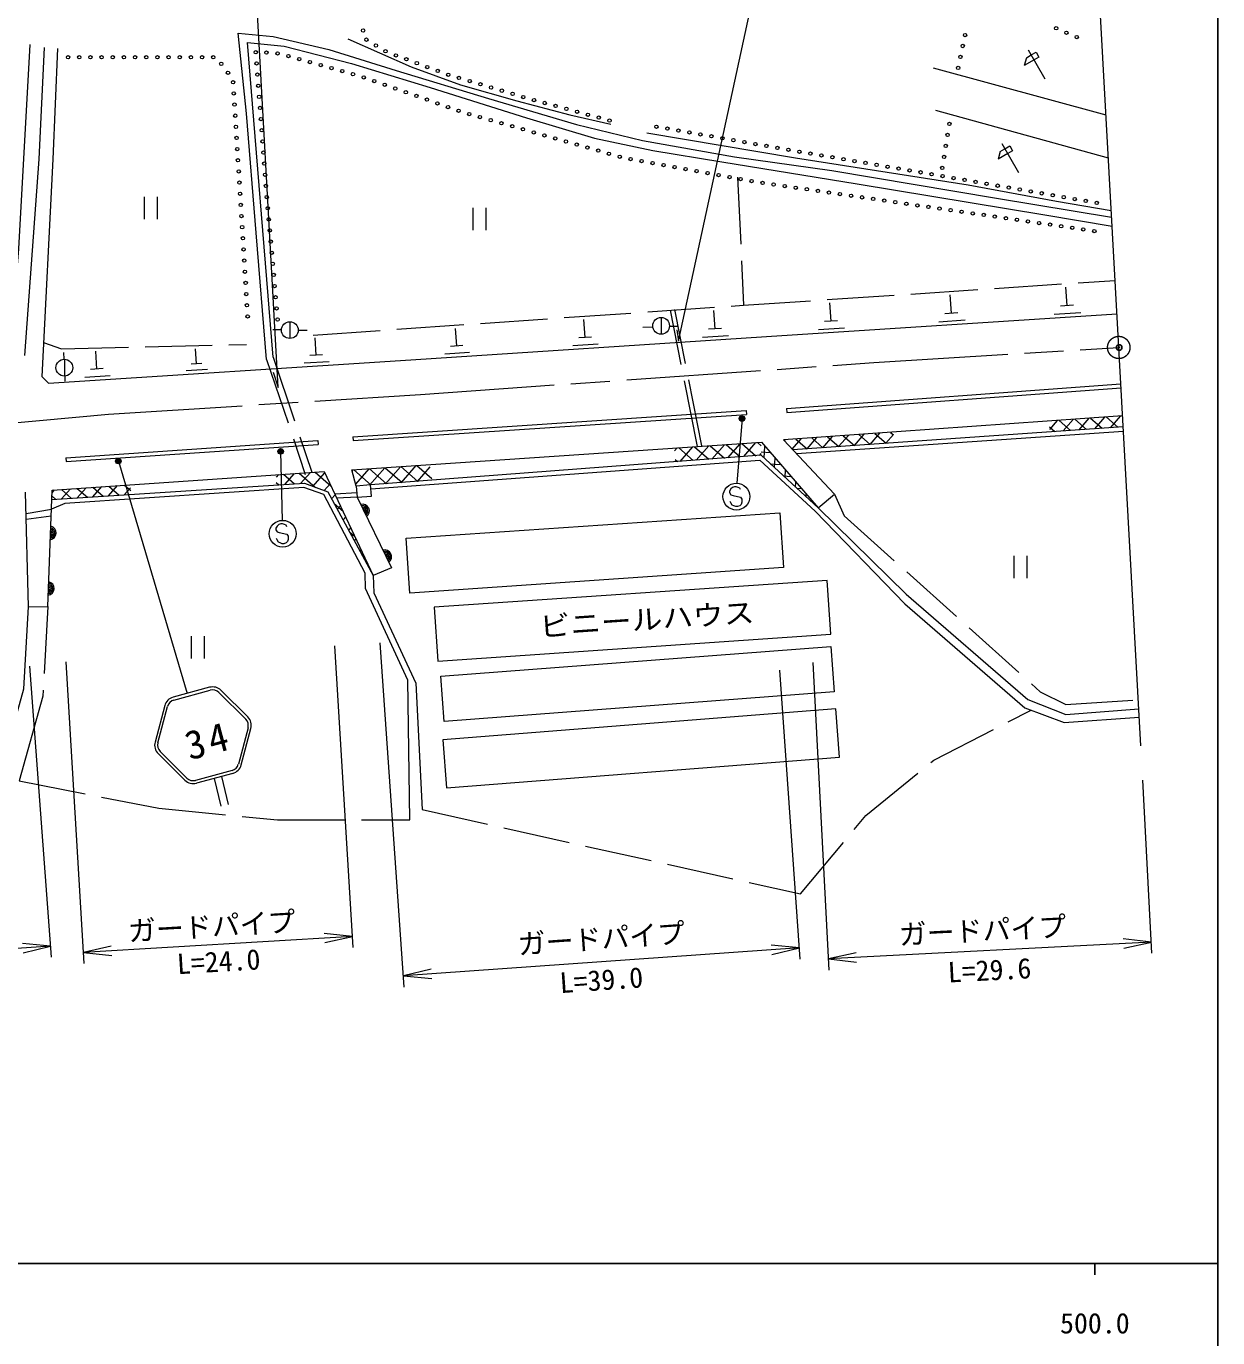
# Model space of a CAD drawing. Units: millimetres, scale not verified. Extents: x 40000 to 680000, y 20000 to 380000.
# Drawn here: x 472365 to 579000, y 198357 to 315758 of the extents above; entities that cross this region are included whole.
import ezdxf
from ezdxf.enums import TextEntityAlignment as Align

# ---------------------------------------------------------------- set-up
doc = ezdxf.new("R2010")
doc.units = ezdxf.units.MM
doc.header["$LTSCALE"] = 1000
doc.header["$PDMODE"] = 32
doc.header["$PDSIZE"] = 500
doc.linetypes.add('CHAIN', pattern=[18.5, 12, -1.5, 3.5, -1.5])
doc.linetypes.add('DASHED', pattern=[7.5, 6, -1.5])
for name, color, linetype, lineweight in [('M-BGD', 7, 'Continuous', 13), ('M-BMK', 2, 'CHAIN', 13), ('M-BMK-OTRS', 5, 'Continuous', 13), ('M-STR-HTXT', 7, 'Continuous', 13), ('M-STR-STRC', 7, 'Continuous', 13), ('M-TTL-BAND', 7, 'Continuous', 25)]:
    doc.layers.add(name, color=color, linetype=linetype, lineweight=lineweight)
doc.layers.add('M-OTRS', color=6, linetype='Continuous')
doc.styles.add('ＭＳ ゴシック', font='')
doc.styles.get('ＭＳ ゴシック').set_extended_font_data('MS Gothic')

# ---------------------------------------------------------------- blocks, each defined once
blk = doc.blocks.new('open_arrow')
at = {"color": 0, "linetype": 'Continuous', "lineweight": -2}
blk.add_lwpolyline([(7.5, 1.25), (0, 0), (7.5, -1.25)], dxfattribs=at)

msp = doc.modelspace()

# ---------------------------------------------------------------- hatches: boundary and pattern name
at = {"layer": 'M-BGD'}
h = msp.add_hatch(dxfattribs=at)
h.set_pattern_fill('USER', color=256, style=0, pattern_type=2)
h.set_pattern_definition([(49.06, (565479, 279879), (-755.4, 655.26), []), (139.06, (565479, 279879), (-655.26, -755.4), [])])
h.paths.add_polyline_path([(563872, 280407), (570478, 280876), (570532, 279902), (564000, 279447)])
h = msp.add_hatch(dxfattribs=at)
h.set_pattern_fill('USER', color=256, style=0, pattern_type=2)
h.set_pattern_definition([(49.06, (542249, 277932), (-755.4, 655.26), []), (139.06, (542249, 277932), (-655.26, -755.4), [])])
h.paths.add_polyline_path([(540140, 278722), (549933, 279418), (550105, 278479), (540964, 277843)])
h = msp.add_hatch(dxfattribs=at)
h.set_pattern_fill('USER', color=256, style=0, pattern_type=2)
h.set_pattern_definition([(48.875, (531438, 277426), (-753.27, 657.71), []), (138.875, (531438, 277426), (-657.71, -753.27), [])])
h.paths.add_polyline_path([(530368, 277992), (538153, 278519), (538136, 277351), (530446, 276767)])
h = msp.add_hatch(dxfattribs=at)
h.set_pattern_fill('USER', color=256, style=0, pattern_type=2)
h.set_pattern_definition([(355.896, (538433, 277635), (71.57, 997.44), []), (85.896, (538433, 277635), (-997.44, 71.57), [])])
h.paths.add_polyline_path([(538153, 278519), (543226, 272662), (538136, 277351)])
h = msp.add_hatch(dxfattribs=at)
h.set_pattern_fill('USER', color=256, style=0, pattern_type=2)
h.set_pattern_definition([(48.932, (497329, 275293), (-753.93, 656.955), []), (138.932, (497329, 275293), (-656.955, -753.93), [])])
h.paths.add_polyline_path([(494767, 275618), (499034, 275911), (503426, 266603), (499347, 274081), (497256, 274848), (494715, 274683)])
h = msp.add_hatch(dxfattribs=at)
h.set_pattern_fill('USER', color=256, style=0, pattern_type=2)
h.set_pattern_definition([(48.875, (503813, 275503), (-753.27, 657.7), []), (138.875, (503813, 275503), (-657.7, -753.27), [])])
h.paths.add_polyline_path([(501514, 276038), (508475, 276509), (508670, 275114), (501903, 274589)])
h = msp.add_hatch(dxfattribs=at)
h.set_pattern_fill('USER', color=256, style=0, pattern_type=2)
h.set_pattern_definition([(48.932, (475941, 273922), (-753.93, 656.96), []), (138.932, (475941, 273922), (-656.96, -753.93), [])])
h.paths.add_polyline_path([(474683, 274237), (481683, 274719), (481752, 273843), (474651, 273383)])

# ---------------------------------------------------------------- linework, layer by layer
for p, q in [((473512, 303849), (474000, 313855)), ((563555, 311021), (562055, 313619)), ((563555, 311021), (562055, 313619)), ((561872, 312936), (561689, 312253)), ((561872, 312936), (561689, 312253)), ((562555, 312753), (561689, 312253)), ((562555, 312753), (561689, 312253)), ((561872, 312936), (562305, 313186)), ((561872, 312936), (562305, 313186)), ((562305, 313186), (562738, 313436)), ((562305, 313186), (562738, 313436)), ((562988, 313003), (562555, 312753)), ((562988, 313003), (562555, 312753)), ((562738, 313436), (562988, 313003)), ((562738, 313436), (562988, 313003)), ((553525, 312042), (568985, 307828)), ((553734, 308242), (569198, 303986)), ((559519, 304543), (559336, 303860)), ((559519, 304543), (559336, 303860)), ((560202, 304360), (559336, 303860)), ((560202, 304360), (559336, 303860)), ((559519, 304543), (559952, 304793)), ((559519, 304543), (559952, 304793)), ((561202, 302628), (559702, 305226)), ((561202, 302628), (559702, 305226)), ((559952, 304793), (560385, 305043)), ((559952, 304793), (560385, 305043)), ((560635, 304610), (560202, 304360)), ((560635, 304610), (560202, 304360)), ((560385, 305043), (560635, 304610)), ((560385, 305043), (560635, 304610)), ((472249, 286288), (473512, 303849)), ((482908, 300484), (482908, 298484)), ((484108, 298484), (484108, 300484)), ((512323, 299504), (512323, 297504)), ((513523, 297504), (513523, 299504)), ((565509, 290746), (565400, 292412)), ((555162, 290067), (555054, 291721)), ((534008, 288675), (533902, 290300)), ((544390, 289359), (544283, 291001)), ((555752, 290105), (554571, 290028)), ((566745, 290110), (564365, 289955)), ((566104, 290785), (564914, 290708)), ((495957, 289306), (495957, 287806)), ((522374, 287903), (522270, 289495)), ((527541, 288823), (528419, 288843)), ((529180, 289692), (529180, 288192)), ((529932, 288918), (530699, 288918)), ((544976, 289397), (543803, 289321)), ((556390, 289435), (554026, 289281)), ((495210, 288579), (494435, 288579)), ((496713, 288564), (497519, 288564)), ((498314, 286322), (498214, 287873)), ((510889, 287140), (510788, 288700)), ((522943, 287940), (521805, 287866)), ((535215, 288054), (532893, 287903)), ((534589, 288713), (533428, 288637)), ((545608, 288732), (543263, 288579)), ((475704, 286558), (475719, 285944)), ((478687, 285072), (478585, 286661)), ((487601, 285536), (487515, 286867)), ((512047, 286544), (509819, 286399)), ((511446, 287176), (510332, 287104)), ((523556, 287294), (521281, 287146)), ((475776, 285945), (475776, 284445)), ((488076, 285567), (487125, 285506)), ((499465, 285729), (497249, 285586)), ((498868, 286358), (497760, 286287)), ((475808, 284441), (475818, 283987)), ((479866, 284464), (477596, 284318)), ((479254, 285109), (478120, 285035)), ((488588, 285027), (486687, 284904)), ((540395, 281539), (570320, 283735)), ((540421, 281190), (570346, 283386)), ((501603, 279011), (536805, 281365)), ((501627, 278662), (536828, 281016)), ((536805, 281365), (536828, 281016)), ((540395, 281539), (540421, 281190)), ((570532, 279902), (540964, 277843)), ((541286, 277500), (570553, 279523)), ((475910, 277137), (498466, 278662)), ((475934, 276788), (498489, 278313)), ((498466, 278662), (498489, 278313)), ((501603, 279011), (501627, 278662)), ((475910, 277137), (475934, 276788)), ((535423, 274339), (535293, 274153)), ((535293, 274153), (535293, 274016)), ((535293, 274016), (535425, 273813)), ((535563, 274472), (535423, 274339)), ((535425, 273813), (535617, 273751)), ((535755, 274539), (535563, 274472)), ((535617, 273751), (536281, 273616)), ((535895, 274539), (535755, 274539)), ((536079, 274477), (535895, 274539)), ((536222, 274407), (536079, 274477)), ((536281, 274280), (536222, 274407)), ((536281, 273616), (536405, 273425)), ((535425, 273095), (535361, 273219)), ((535555, 272898), (535425, 273095)), ((535690, 272828), (535555, 272898)), ((535876, 272763), (535690, 272828)), ((536022, 272763), (535876, 272763)), ((536216, 272825), (536022, 272763)), ((536348, 272960), (536216, 272825)), ((536408, 273149), (536348, 272960)), ((536405, 273425), (536408, 273149)), ((495152, 271214), (494960, 271147)), ((495292, 271214), (495152, 271214)), ((495476, 271152), (495292, 271214)), ((494820, 271015), (494690, 270828)), ((494690, 270828), (494690, 270691)), ((494690, 270691), (494822, 270488)), ((494960, 271147), (494820, 271015)), ((494822, 270488), (495014, 270426)), ((495014, 270426), (495678, 270291)), ((495619, 271082), (495476, 271152)), ((495678, 270955), (495619, 271082)), ((495678, 270291), (495802, 270100)), ((495802, 270100), (495805, 269824)), ((494823, 269770), (494758, 269895)), ((494952, 269573), (494823, 269770)), ((495087, 269503), (494952, 269573)), ((495273, 269438), (495087, 269503)), ((495419, 269438), (495273, 269438)), ((495613, 269501), (495419, 269438)), ((495746, 269636), (495613, 269501)), ((495805, 269824), (495746, 269636)), ((560740, 268365), (560740, 266365)), ((561940, 266365), (561940, 268365)), ((487125, 261147), (487125, 259147)), ((488325, 259147), (488325, 261147)), ((473865, 255801), (471738, 248201))]:
    msp.add_line(p, q, dxfattribs=at)
at = {"layer": 'M-BGD', "linetype": 'DASHED'}
for p, q in [((536019, 302238), (536568, 290786)), ((532433, 278132), (530018, 290332)), ((532825, 278209), (530410, 290410)), ((493881, 285936), (497341, 275643)), ((494450, 286127), (497910, 275834)), ((501953, 274000), (499999, 273866)), ((501987, 273590), (500171, 273502)), ((472359, 272127), (474620, 272520)), ((472371, 271648), (474598, 271925)), ((474299, 263814), (473865, 255801))]:
    msp.add_line(p, q, dxfattribs=at)
at = {"layer": 'M-BGD'}
for points in [[(493881, 285936), (492946, 297257), (492074, 307959), (491342, 315152), (494456, 314827), (499453, 313688), (505473, 311782), (513747, 309296), (521602, 306949), (527529, 305531), (535756, 304067), (544471, 302835), (559206, 300372), (569494, 298653)], [(501154, 314638), (506802, 312128), (511229, 310525), (516284, 309095), (521025, 307840), (524686, 307004)], [(470907, 286035), (471708, 295831), (472728, 314134)], [(475159, 313754), (474741, 303871), (473765, 284401), (474358, 283808), (506779, 285900), (538617, 287975), (569972, 290020)], [(494450, 286127), (492179, 314301), (495440, 313967), (501471, 312433), (508513, 310272), (517124, 307553), (523225, 305740), (528431, 304636), (534613, 303614), (546721, 301662), (563525, 298873), (569538, 297849)], [(527893, 306202), (541210, 303971), (556654, 301566), (564568, 300102), (569459, 299275)], [(570478, 280876), (540140, 278722), (544690, 273865), (545579, 271925)], [(501903, 274589), (501514, 276038), (538153, 278519), (543226, 272662), (544690, 273865)], [(543226, 272662), (538136, 277351), (503189, 274697)], [(472556, 263779), (474299, 263814), (474683, 274237), (499034, 275911), (503426, 266603)], [(503219, 274336), (538019, 276910), (542970, 272337)], [(474651, 273383), (497256, 274848), (499347, 274081), (503426, 266603), (503461, 265052), (507226, 256964), (507784, 245634)], [(469837, 248161), (472138, 256458), (472556, 263779), (472314, 274062)], [(506704, 244728), (506529, 257208), (502729, 265435), (502694, 266795), (498999, 273837), (497221, 274464), (475816, 273035), (474620, 272520)], [(501987, 273590), (505064, 267276), (503426, 266603)], [(543226, 272662), (551113, 264914), (561990, 255502), (565401, 254154), (571930, 254668)], [(542970, 272337), (550991, 264060), (561729, 254752), (565250, 253428), (571971, 253923)]]:
    msp.add_lwpolyline(points, dxfattribs=at)
at = {"layer": 'M-BGD', "linetype": 'DASHED'}
for points in [[(498055, 288118), (536568, 290786), (569806, 293008)], [(473918, 287457), (475513, 286889), (492072, 287273)], [(545579, 271925), (563114, 256185), (565415, 255034), (571885, 255472)], [(507784, 245634), (541657, 238091), (547514, 245099), (553580, 250066), (562297, 254539)], [(471738, 248201), (484240, 245756), (494856, 244711), (506704, 244728)]]:
    msp.add_lwpolyline(points, dxfattribs=at)
at = {"layer": 'M-BGD'}
for points in [[(503189, 274697), (501903, 274589), (501987, 273590), (503273, 273698)], [(506361, 269922), (539816, 272200), (540150, 267300), (506695, 265022)], [(544054, 266150), (508879, 263744), (509209, 258920), (544384, 261326)], [(509472, 257574), (544368, 260223), (544676, 256174), (509779, 253524)], [(544821, 254646), (509646, 251891), (509983, 247583), (545159, 250338)]]:
    msp.add_lwpolyline(points, close=True, dxfattribs=at)
for centre, radius in [((502508, 315375), 150), ((502809, 314555), 150), ((556389, 314967), 150), ((564538, 315572), 150), ((565458, 315180), 150), ((566378, 314788), 150), ((492908, 313428), 150), ((493865, 313396), 150), ((494862, 313323), 150), ((503663, 314035), 150), ((504517, 313515), 150), ((556181, 313989), 150), ((476107, 312980), 150), ((477107, 312980), 150), ((478107, 312980), 150), ((479107, 312980), 150), ((480107, 312980), 150), ((481107, 312981), 150), ((482107, 312981), 150), ((483107, 312981), 150), ((484107, 312981), 150), ((485107, 312981), 150), ((486107, 312981), 150), ((487107, 312981), 150), ((488107, 312981), 150), ((489107, 312981), 150), ((489816, 312394), 150), ((492984, 312431), 150), ((495832, 313089), 150), ((496794, 312819), 150), ((497757, 312549), 150), ((498720, 312279), 150), ((505444, 313145), 150), ((506382, 312798), 150), ((507320, 312451), 150), ((555973, 313010), 150), ((490421, 311598), 150), ((493060, 311434), 150), ((499683, 312009), 150), ((500646, 311739), 150), ((501608, 311469), 150), ((502566, 311182), 150), ((508257, 312104), 150), ((509195, 311757), 150), ((510134, 311413), 150), ((511093, 311128), 150), ((555766, 312032), 150), ((490877, 310746), 150), ((493135, 310437), 150), ((503509, 310850), 150), ((504452, 310517), 150), ((505395, 310185), 150), ((506338, 309852), 150), ((512051, 310844), 150), ((513010, 310559), 150), ((513969, 310275), 150), ((514928, 309991), 150), ((490940, 309748), 150), ((491002, 308750), 150), ((493211, 309440), 150), ((507282, 309519), 150), ((508225, 309187), 150), ((509168, 308854), 150), ((515886, 309706), 150), ((516845, 309422), 150), ((517807, 309148), 150), ((518772, 308886), 150), ((519737, 308625), 150), ((491065, 307752), 150), ((493287, 308443), 150), ((493363, 307446), 150), ((510111, 308522), 150), ((511054, 308189), 150), ((512010, 307897), 150), ((512972, 307624), 150), ((520702, 308363), 150), ((521667, 308101), 150), ((522633, 307840), 150), ((523598, 307578), 150), ((491127, 306754), 150), ((493439, 306448), 150), ((513934, 307351), 150), ((514896, 307078), 150), ((515858, 306805), 150), ((516820, 306533), 150), ((524563, 307317), 150), ((528756, 306767), 150), ((529741, 306594), 150), ((530726, 306421), 150), ((554982, 307020), 150), ((491190, 305756), 150), ((493514, 305451), 150), ((517782, 306260), 150), ((518744, 305987), 150), ((519706, 305714), 150), ((520668, 305441), 150), ((521630, 305168), 150), ((531711, 306249), 150), ((532696, 306076), 150), ((533681, 305904), 150), ((534666, 305731), 150), ((535651, 305559), 150), ((536636, 305386), 150), ((537621, 305214), 150), ((554822, 306033), 150), ((491253, 304758), 150), ((493590, 304454), 150), ((522592, 304895), 150), ((523554, 304623), 150), ((524516, 304350), 150), ((525479, 304077), 150), ((538606, 305041), 150), ((539591, 304869), 150), ((540576, 304696), 150), ((541561, 304528), 150), ((542547, 304360), 150), ((543533, 304193), 150), ((544519, 304025), 150), ((554502, 304058), 150), ((554662, 305046), 150), ((491315, 303760), 150), ((491378, 302762), 150), ((493666, 303457), 150), ((526456, 303871), 150), ((527440, 303692), 150), ((528424, 303512), 150), ((529407, 303333), 150), ((530391, 303153), 150), ((531375, 302973), 150), ((532359, 302794), 150), ((545505, 303857), 150), ((546490, 303689), 150), ((547476, 303521), 150), ((548462, 303353), 150), ((549448, 303185), 150), ((550434, 303017), 150), ((551420, 302849), 150), ((554342, 303071), 150), ((491440, 301764), 150), ((493742, 302460), 150), ((533342, 302614), 150), ((534326, 302434), 150), ((535310, 302255), 150), ((536294, 302075), 150), ((537277, 301896), 150), ((538264, 301734), 150), ((539254, 301590), 150), ((552405, 302681), 150), ((553391, 302513), 150), ((554376, 302342), 150), ((555362, 302171), 150), ((556347, 301999), 150), ((557332, 301828), 150), ((558317, 301657), 150), ((491503, 300766), 150), ((493817, 301463), 150), ((493893, 300466), 150), ((540243, 301447), 150), ((541233, 301303), 150), ((542223, 301160), 150), ((543212, 301016), 150), ((544202, 300872), 150), ((545191, 300729), 150), ((546181, 300585), 150), ((547171, 300442), 150), ((559302, 301486), 150), ((560288, 301315), 150), ((561273, 301143), 150), ((562258, 300972), 150), ((563243, 300801), 150), ((564229, 300630), 150), ((565214, 300458), 150), ((491566, 299768), 150), ((493981, 299469), 150), ((548160, 300298), 150), ((549150, 300154), 150), ((550140, 300011), 150), ((551129, 299867), 150), ((552119, 299724), 150), ((553109, 299580), 150), ((554098, 299437), 150), ((555088, 299293), 150), ((566199, 300287), 150), ((567184, 300116), 150), ((568170, 299945), 150), ((491628, 298770), 150), ((494069, 298473), 150), ((556078, 299149), 150), ((557067, 299006), 150), ((558057, 298862), 150), ((559046, 298719), 150), ((560036, 298575), 150), ((561026, 298432), 150), ((562015, 298288), 150), ((563005, 298144), 150), ((491691, 297772), 150), ((494157, 297477), 150), ((563995, 298001), 150), ((564984, 297857), 150), ((565974, 297714), 150), ((566964, 297570), 150), ((567953, 297426), 150), ((491753, 296774), 150), ((491816, 295776), 150), ((494245, 296481), 150), ((491879, 294778), 150), ((494333, 295485), 150), ((491941, 293780), 150), ((494421, 294489), 150), ((494509, 293493), 150), ((492002, 292781), 150), ((494597, 292497), 150), ((492061, 291783), 150), ((494686, 291501), 150), ((492121, 290785), 150), ((494774, 290504), 150), ((492181, 289787), 150), ((494862, 289508), 150), ((495957, 288556), 750), ((529180, 288942), 750), ((475776, 285195), 750), ((536422, 280638), 250), ((536422, 280638), 200), ((536422, 280638), 150), ((536422, 280638), 100), ((536422, 280638), 50), ((536422, 280638), 20), ((480608, 276834), 250), ((495135, 277700), 250), ((495135, 277700), 200), ((495135, 277700), 150), ((495135, 277700), 100), ((495135, 277700), 50), ((495135, 277700), 20), ((480608, 276834), 200), ((480608, 276834), 150), ((480608, 276834), 100), ((480608, 276834), 50), ((480608, 276834), 20), ((535918, 273652), 1200), ((495315, 270327), 1200)]:
    msp.add_circle(centre, radius, dxfattribs=at)
for centre, radius, start, end in [((502464, 272360), 610, 306.36659, 105.58888), ((502464, 272360), 488, 309.00471, 102.95076), ((502464, 272360), 366, 313.46816, 98.48731), ((502464, 272360), 244, 322.77402, 89.18145), ((502464, 272360), 122, 0.35213, 51.60334), ((474432, 270399), 610, 278.28276, 77.50504), ((474432, 270399), 488, 280.92088, 74.86692), ((474432, 270399), 366, 285.38433, 70.40347), ((474432, 270399), 244, 294.69019, 61.09761), ((474432, 270399), 122, 332.2683, 23.5195), ((504453, 268277), 610, 306.36659, 105.58888), ((504453, 268277), 488, 309.00471, 102.95076), ((504453, 268277), 366, 313.46816, 98.48731), ((504453, 268277), 244, 322.77402, 89.18145), ((504453, 268277), 122, 0.35213, 51.60334), ((474249, 265435), 610, 278.28276, 77.50504), ((474249, 265435), 488, 280.92088, 74.86692), ((474249, 265435), 366, 285.38433, 70.40347), ((474249, 265435), 244, 294.69019, 61.09761), ((474249, 265435), 122, 332.2683, 23.5195)]:
    msp.add_arc(centre, radius, start, end, dxfattribs=at)
for p in [(536422, 280638), (480608, 276834), (495135, 277700)]:
    msp.add_point(p, dxfattribs=at)
at = {"layer": 'M-BMK'}
msp.add_lwpolyline([(470286, 280181), (479722, 281029), (507647, 282808), (548234, 285649), (570139, 287004)], dxfattribs=at)
msp.add_circle((570139, 287004), 1000, dxfattribs=at)
at = {"layer": 'M-BMK-OTRS'}
for p, q in [((570139, 287004), (568164, 322650)), ((572113, 251358), (570139, 287004))]:
    msp.add_line(p, q, dxfattribs=at)
at = {"layer": 'M-OTRS'}
msp.add_point((570179, 287003), dxfattribs=at)
at = {"layer": 'M-STR-HTXT'}
for p, q in [((536422, 280638), (535953, 274851)), ((495135, 277700), (495267, 271526)), ((480608, 276834), (486763, 256039)), ((501615, 233292), (499997, 260308)), ((506202, 229755), (504033, 260550)), ((474618, 232425), (472694, 258468)), ((477553, 231850), (475934, 258866)), ((544210, 231277), (542783, 258811)), ((541630, 232250), (539807, 258127)), ((573109, 232774), (572306, 248276)), ((501556, 234290), (477494, 232848)), ((573057, 233773), (544158, 232275)), ((474545, 233422), (445271, 231259)), ((541560, 233248), (506132, 230752))]:
    msp.add_line(p, q, dxfattribs=at)
for points in [[(494464, 284799), (494914, 283420), (492612, 324990), (527003, 327989)], [(530590, 288591), (530745, 287578), (538251, 322307), (574124, 325698)]]:
    msp.add_lwpolyline(points, dxfattribs=at)
at = {"layer": 'M-STR-STRC'}
for p, q in [((488769, 256582), (485508, 255700)), ((485577, 255443), (488838, 256325)), ((489610, 256121), (492005, 253737)), ((492192, 253926), (489797, 256309)), ((484757, 254946), (483890, 251680)), ((484148, 251612), (485014, 254877)), ((492213, 252967), (491347, 249702)), ((491604, 249633), (492470, 252899)), ((484168, 250653), (486563, 248270)), ((486751, 248458), (484356, 250841)), ((490784, 249136), (487522, 248253)), ((490853, 248879), (487592, 247997)), ((489173, 248424), (489792, 245943)), ((489835, 248604), (490449, 246105))]:
    msp.add_line(p, q, dxfattribs=at)
for centre, radius, start, end in [((489047, 255555), 1064, 45.13877, 105.13877), ((489047, 255555), 798, 45.13877, 105.13877), ((485785, 254673), 1064, 105.13877, 165.13877), ((485785, 254673), 798, 105.13877, 165.13877), ((491442, 253172), 798, 345.13877, 45.13879), ((491442, 253172), 1064, 345.13877, 45.13877), ((484919, 251407), 1064, 165.13877, 225.13877), ((484919, 251407), 798, 165.13877, 225.13877), ((490575, 249906), 798, 285.13877, 345.13877), ((490575, 249906), 1064, 285.13877, 345.13877), ((487314, 249024), 1064, 225.13877, 285.13877), ((487314, 249024), 798, 225.13877, 285.13877)]:
    msp.add_arc(centre, radius, start, end, dxfattribs=at)
at = {"layer": 'M-TTL-BAND'}
for p, q in [((579000, 20000), (579000, 370000)), ((40000, 205000), (579000, 205000)), ((568000, 205000), (568000, 204000))]:
    msp.add_line(p, q, dxfattribs=at)

# ---------------------------------------------------------------- block references
at = {"layer": 'M-STR-HTXT', "xscale": 333, "yscale": 333}
for p, rotation in [((474545, 233422), 184.2), ((501556, 234290), 183.4), ((541560, 233248), 184), ((573057, 233773), 183), ((477494, 232848), 3.4), ((544158, 232275), 3), ((506132, 230752), 4)]:
    msp.add_blockref('open_arrow', p, dxfattribs=dict(at, rotation=rotation))

# ---------------------------------------------------------------- texts
at = {"layer": 'M-BGD', "style": 'ＭＳ ゴシック', "width": 1.1}
msp.add_text('ビニールハウス', height=1833, rotation=3.913, dxfattribs=at).set_placement((518306, 262007), align=Align.MIDDLE_LEFT)
at = {"layer": 'M-STR-HTXT', "style": 'ＭＳ ゴシック'}
for rotation, p in [(3.429, (481479, 234754)), (2.966, (550456, 234437)), (4.029, (516355, 233574))]:
    msp.add_text('ガードパイプ', height=1833, rotation=rotation, dxfattribs=at).set_placement(p, align=Align.MIDDLE_LEFT)
for s, rotation, p in [('L=24.0', 3.429, (489671, 230571)), ('L=39.0', 4.029, (523937, 228920)), ('L=29.6', 2.966, (558648, 229801))]:
    msp.add_text(s, height=1833, rotation=rotation, dxfattribs=at).set_placement(p, align=Align.BOTTOM_CENTER)
at = {"layer": 'M-STR-STRC', "insert": (487000, 250000), "char_height": 2566, "attachment_point": 7, "rotation": 15.14, "style": 'ＭＳ ゴシック'}
msp.add_mtext('\\T1.2;34', dxfattribs=at)
at = {"layer": 'M-TTL-BAND', "style": 'ＭＳ ゴシック'}
msp.add_text('500.0', height=1833, dxfattribs=at).set_placement((568000, 198195), align=Align.BOTTOM_CENTER)

doc.saveas('drawing.dxf')
